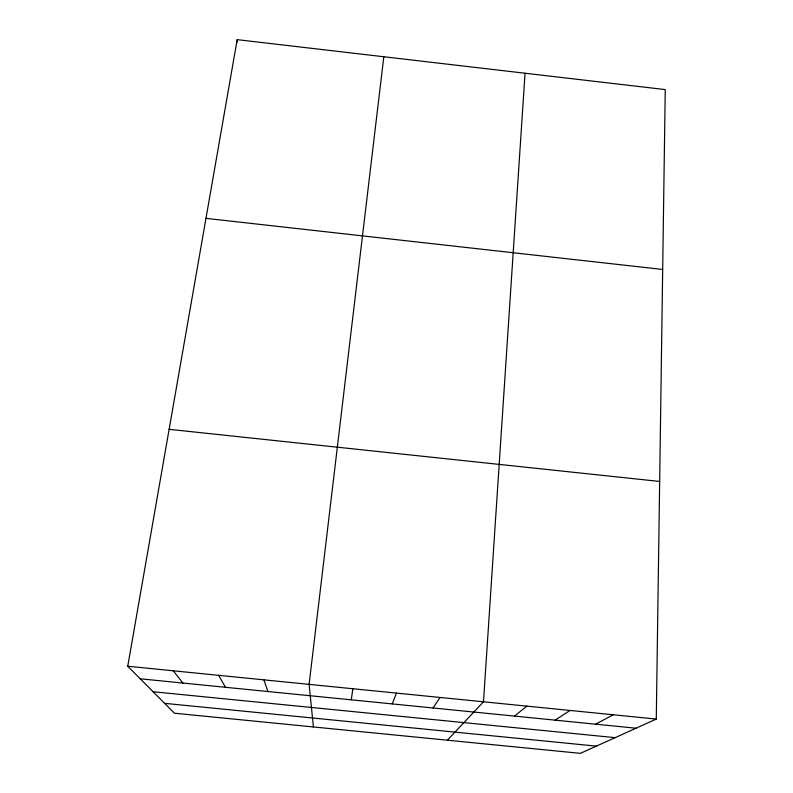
<?xml version="1.0" encoding="UTF-8"?>
<svg xmlns="http://www.w3.org/2000/svg" width="793" height="793" viewBox="0 0 793 793"><rect width="100%" height="100%" fill="white"/><g stroke="black" fill="none" stroke-linecap="round" stroke-linejoin="round"><path stroke-width="1.19" d="M656.277 719.073L665.248 89.589L237.186 39.65L127.752 666.239L174.43 713.214L580.367 753.35L656.277 719.073L127.752 666.239M525.055 73.234L483.482 701.795L447.361 740.196M383.812 56.759L309.101 684.369L313.423 726.953M351.279 699.832L352.845 688.74M392.228 703.916L396.49 693.102M433.077 707.98L440.036 697.453M514.518 716.099L526.83 706.137M555.11 720.153L570.078 710.459M595.612 724.187L613.227 714.771M164.607 703.332L596.376 746.124M140.232 678.798L636.036 728.212M153.089 691.734L615.14 737.649M169.127 429.32L659.667 481.45M205.972 218.362L662.69 269.461M173.251 670.779L182.876 683.041M218.64 675.319L225.43 687.283M263.92 679.849L267.885 691.516M237.186 39.65L237.444 42.069"/></g></svg>
